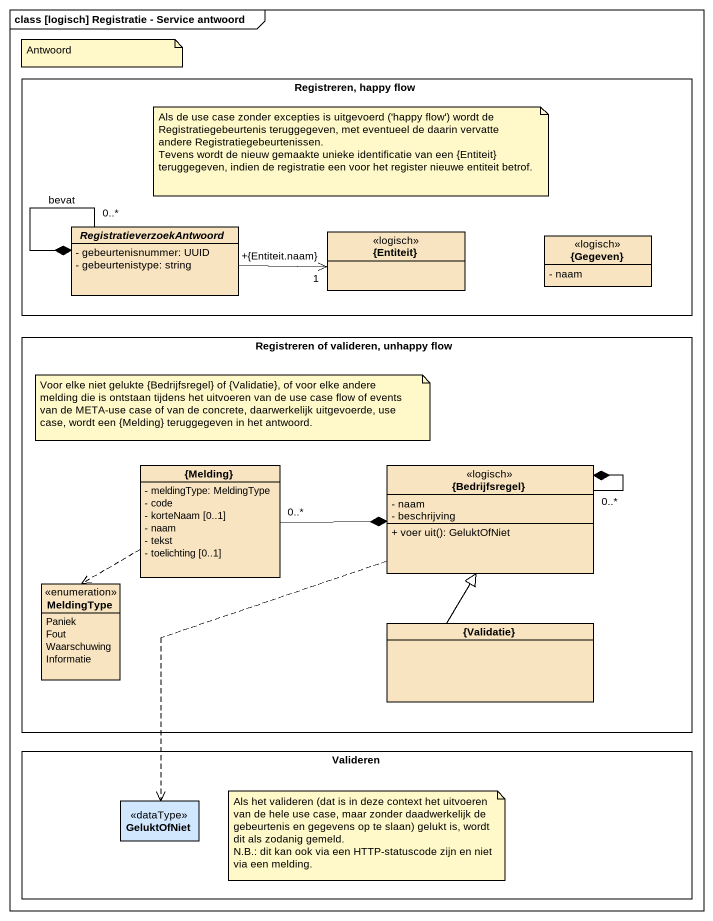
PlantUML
@startuml
mainframe class [logisch] Registratie - Service antwoord
hide circle
hide empty members
skinparam classAttributeIconSize 0
rectangle "Registreren, happy flow" as Registreren_happy_flow {
  abstract class RegistratieverzoekAntwoord #F8E4C0 {
    - gebeurtenisnummer: UUID
    - gebeurtenistype: string
  }
  class "{Entiteit}" as Entiteit <<logisch>> #F8E4C0
  class "{Gegeven}" as Gegeven <<logisch>> #F8E4C0 {
    - naam
  }
}
rectangle "Registreren of valideren, unhappy flow" as Registreren_of_valideren {
  class "{Melding}" as Melding #F8E4C0 {
    - meldingType: MeldingType
    - code
    - korteNaam [0..1]
    - naam
    - tekst
    - toelichting [0..1]
  }
  class "{Bedrijfsregel}" as Bedrijfsregel <<logisch>> #F8E4C0 {
    - naam
    - beschrijving
    + voer uit(): GeluktOfNiet
  }
  enum MeldingType #F8E4C0 {
    Paniek
    Fout
    Waarschuwing
    Informatie
  }
  class "{Validatie}" as Validatie #F8E4C0
}
rectangle Valideren {
  class GeluktOfNiet <<dataType>> #D0E7FE
}
RegistratieverzoekAntwoord "0..*" --* RegistratieverzoekAntwoord : bevat
RegistratieverzoekAntwoord -right-> "+{Entiteit.naam}\n1" Entiteit
Melding "0..*" -right-* Bedrijfsregel
Melding ..> MeldingType
Bedrijfsregel "0..*" --* Bedrijfsregel
Bedrijfsregel ..> GeluktOfNiet
Validatie -up-|> Bedrijfsregel
note as N1
  Antwoord
end note
note as N2
  Als de use case zonder excepties is uitgevoerd ('happy flow') wordt de Registratiegebeurtenis teruggegeven, met eventueel de daarin vervatte andere Registratiegebeurtenissen.
  Tevens wordt de nieuw gemaakte unieke identificatie van een {Entiteit} teruggegeven, indien de registratie een voor het register nieuwe entiteit betrof.
end note
note as N3
  Voor elke niet gelukte {Bedrijfsregel} of {Validatie}, of voor elke andere melding die is ontstaan tijdens het uitvoeren van de use case flow of events van de META-use case of van de concrete, daarwerkelijk uitgevoerde, use case, wordt een {Melding} teruggegeven in het antwoord.
end note
note as N4
  Als het valideren (dat is in deze context het uitvoeren van de hele use case, maar zonder daadwerkelijk de gebeurtenis en gegevens op te slaan) gelukt is, wordt dit als zodanig gemeld.
  N.B.: dit kan ook via een HTTP-statuscode zijn en niet via een melding.
end note
@enduml
